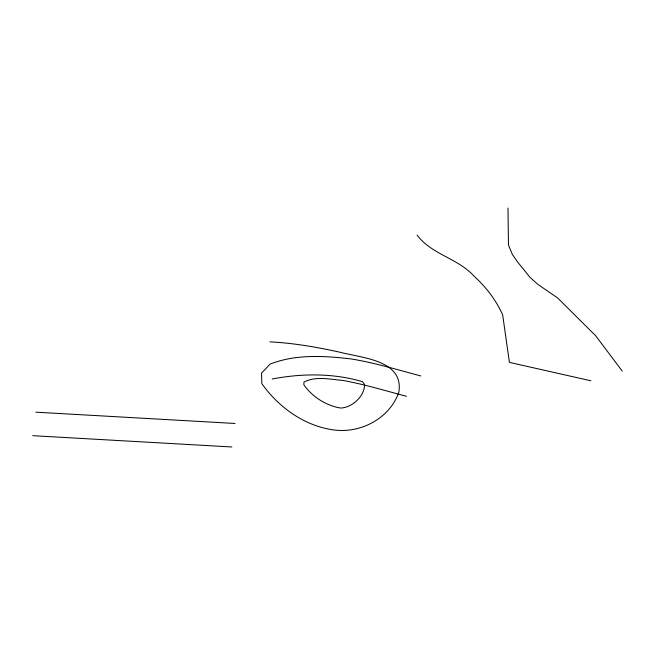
<?xml version="1.0" encoding="UTF-8"?>
<svg xmlns="http://www.w3.org/2000/svg" width="655" height="655" viewBox="0 0 655 655"><rect width="100%" height="100%" fill="white"/><g stroke="black" fill="none" stroke-linecap="round" stroke-linejoin="round"><path stroke-width="0.98" d="M272.202 378.999C301.881 373.309 333.403 373.039 362.436 381.685L364.442 384.231C365.22 395.743 351.743 408.139 340.363 408.016C325.994 405.551 312.107 396.742 303.838 384.739L303.953 382.086C315.595 375.831 330.505 379.417 343.204 380.473C364.589 384.403 385.435 390.765 406.436 396.283M35.869 412.175L234.998 423.466M32.75 435.681L231.87 446.972M269.958 341.861C293.538 343.056 316.823 347.109 339.847 352.202C361.928 358.056 404.266 360.021 398.805 392.451C389.545 418.275 361.216 433.332 334.484 430.032C305.034 426.372 278.653 407.467 261.82 383.609L261.55 373.121L270.007 364.172C295.593 353.962 324.233 355.821 351.113 358.94C374.75 362.755 397.683 369.854 420.797 375.937M590.867 380.776L509.418 362.387L502.655 314.818C496.007 299.949 485.854 286.89 473.86 275.943C457.788 258.299 431.678 254.508 417.071 235.104M622.25 371.115L595.731 335.827L557.577 297.919L537.78 284.327L530.01 277.36L517.818 262.262L512.316 254.377L508.468 245.035L507.985 208.028"/></g></svg>
